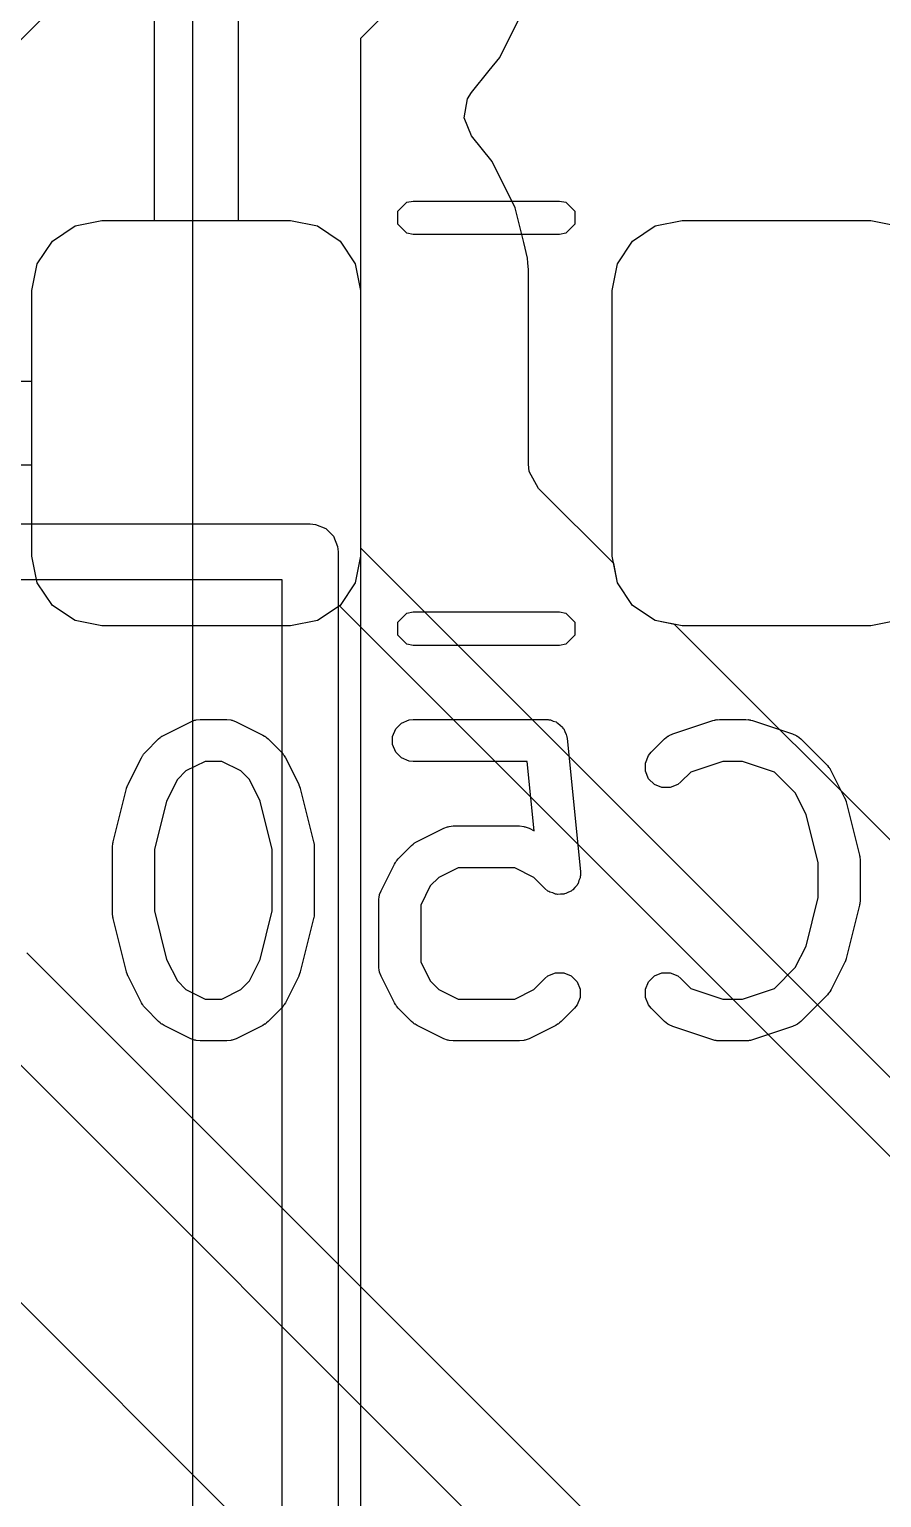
# Model space of a CAD drawing. Header units: inches. Extents: x 1.3 to 5.24, y -7.03 to -1.12.
# Drawn here: x 3.2526 to 3.3726, y -2.8679 to -2.6611 of the extents above; entities that cross this region are included whole.
import ezdxf

# ---------------------------------------------------------------- set-up
doc = ezdxf.new("R2010")
doc.units = ezdxf.units.IN
doc.header["$MEASUREMENT"] = 0
for name, color, linetype, true_color in [('B.Cu', 153, 'CONTINUOUS', 0x4d7fc4), ('B.Mask', 4, 'CONTINUOUS', 0x02ffee), ('B.Paste', 132, 'CONTINUOUS', 0x00c2c2), ('B.Silkscreen', 31, 'CONTINUOUS', 0xe8b2a7), ('F.Silkscreen', 41, 'CONTINUOUS', 0xf2eda1), ('In1.Cu', 91, 'CONTINUOUS', 0x7fc87f), ('In2.Cu', 33, 'CONTINUOUS', 0xce7d2c)]:
    doc.layers.add(name, color=color, linetype=linetype, true_color=true_color)

msp = doc.modelspace()

# ---------------------------------------------------------------- linework, layer by layer
at = {"layer": 'B.Cu', "linetype": 'CONTINUOUS'}
for p, q in [((3.27018, -2.68799), (3.27018, -2.6563)), ((3.28199, -2.6565), (3.28199, -2.68799)), ((3.31881, -2.66502), (3.322, -2.65859)), ((3.31734, -2.66684), (3.31881, -2.66502)), ((3.31484, -2.66996), (3.31734, -2.66684)), ((3.31379, -2.67353), (3.31428, -2.67083)), ((3.31428, -2.67083), (3.31484, -2.66996)), ((3.31484, -2.67607), (3.31379, -2.67353)), ((3.31775, -2.67969), (3.31484, -2.67607)), ((3.32099, -2.68622), (3.31775, -2.67969)), ((3.25903, -2.68874), (3.2628, -2.68799)), ((3.2628, -2.68799), (3.27018, -2.68799)), ((3.28199, -2.68799), (3.28937, -2.68799)), ((3.28937, -2.68799), (3.29314, -2.68874)), ((3.32219, -2.69107), (3.32099, -2.68622)), ((3.25584, -2.69087), (3.25903, -2.68874)), ((3.29314, -2.68874), (3.29633, -2.69087)), ((3.2537, -2.69407), (3.25584, -2.69087)), ((3.29633, -2.69087), (3.29846, -2.69407)), ((3.32274, -2.69329), (3.32219, -2.69107)), ((3.25295, -2.69783), (3.2537, -2.69407)), ((3.29846, -2.69407), (3.29921, -2.69783)), ((3.32279, -2.69394), (3.32274, -2.69329)), ((3.32285, -2.69492), (3.32279, -2.69394)), ((3.32285, -2.72228), (3.32285, -2.69492)), ((3.25295, -2.71063), (3.25295, -2.69783)), ((3.29921, -2.69783), (3.29921, -2.7341)), ((3.2126, -2.71063), (3.25295, -2.71063)), ((3.25295, -2.72244), (3.20276, -2.72244)), ((3.25295, -2.73524), (3.25295, -2.72244)), ((3.32297, -2.72332), (3.32285, -2.72228)), ((3.32428, -2.72573), (3.32297, -2.72332)), ((3.33486, -2.73631), (3.32428, -2.72573)), ((3.2537, -2.739), (3.25295, -2.73524)), ((3.29921, -2.7341), (3.39582, -2.83071)), ((3.33539, -2.739), (3.33486, -2.73631)), ((3.25584, -2.7422), (3.2537, -2.739)), ((3.33753, -2.7422), (3.33539, -2.739)), ((3.25903, -2.74433), (3.25584, -2.7422)), ((3.29624, -2.74226), (3.29314, -2.74433)), ((3.39141, -2.83743), (3.29624, -2.74226)), ((3.34072, -2.74433), (3.33753, -2.7422)), ((3.2628, -2.74508), (3.25903, -2.74433)), ((3.28937, -2.74508), (3.2628, -2.74508)), ((3.29314, -2.74433), (3.28937, -2.74508)), ((3.34341, -2.74487), (3.34072, -2.74433)), ((3.40419, -2.80564), (3.34341, -2.74487)), ((3.25221, -2.7911), (3.35235, -2.89124)), ((3.34573, -2.90132), (3.24559, -2.80118)), ((3.23722, -2.82625), (3.28683, -2.87586))]:
    msp.add_line(p, q, dxfattribs=at)
at = {"layer": 'B.Mask', "linetype": 'CONTINUOUS'}
for p, q in [((3.25903, -2.68874), (3.2628, -2.68799)), ((3.2628, -2.68799), (3.28937, -2.68799)), ((3.28937, -2.68799), (3.29314, -2.68874)), ((3.34072, -2.68874), (3.34449, -2.68799)), ((3.34449, -2.68799), (3.37106, -2.68799)), ((3.37106, -2.68799), (3.37483, -2.68874)), ((3.25584, -2.69087), (3.25903, -2.68874)), ((3.29314, -2.68874), (3.29633, -2.69087)), ((3.33753, -2.69087), (3.34072, -2.68874)), ((3.2537, -2.69407), (3.25584, -2.69087)), ((3.29633, -2.69087), (3.29846, -2.69407)), ((3.33539, -2.69407), (3.33753, -2.69087)), ((3.25295, -2.69783), (3.2537, -2.69407)), ((3.29846, -2.69407), (3.29921, -2.69783)), ((3.33465, -2.69783), (3.33539, -2.69407)), ((3.25295, -2.73524), (3.25295, -2.69783)), ((3.29921, -2.69783), (3.29921, -2.73524)), ((3.33465, -2.73524), (3.33465, -2.69783)), ((3.2537, -2.739), (3.25295, -2.73524)), ((3.29921, -2.73524), (3.29846, -2.739)), ((3.33539, -2.739), (3.33465, -2.73524)), ((3.25584, -2.7422), (3.2537, -2.739)), ((3.29846, -2.739), (3.29633, -2.7422)), ((3.33753, -2.7422), (3.33539, -2.739)), ((3.25903, -2.74433), (3.25584, -2.7422)), ((3.29633, -2.7422), (3.29314, -2.74433)), ((3.34072, -2.74433), (3.33753, -2.7422)), ((3.2628, -2.74508), (3.25903, -2.74433)), ((3.28937, -2.74508), (3.2628, -2.74508)), ((3.29314, -2.74433), (3.28937, -2.74508)), ((3.34449, -2.74508), (3.34072, -2.74433)), ((3.37106, -2.74508), (3.34449, -2.74508)), ((3.37483, -2.74433), (3.37106, -2.74508))]:
    msp.add_line(p, q, dxfattribs=at)
at = {"layer": 'B.Paste', "linetype": 'CONTINUOUS'}
for p, q in [((3.25903, -2.68874), (3.2628, -2.68799)), ((3.2628, -2.68799), (3.28937, -2.68799)), ((3.28937, -2.68799), (3.29314, -2.68874)), ((3.34072, -2.68874), (3.34449, -2.68799)), ((3.34449, -2.68799), (3.37106, -2.68799)), ((3.37106, -2.68799), (3.37483, -2.68874)), ((3.25584, -2.69087), (3.25903, -2.68874)), ((3.29314, -2.68874), (3.29633, -2.69087)), ((3.33753, -2.69087), (3.34072, -2.68874)), ((3.2537, -2.69407), (3.25584, -2.69087)), ((3.29633, -2.69087), (3.29846, -2.69407)), ((3.33539, -2.69407), (3.33753, -2.69087)), ((3.25295, -2.69783), (3.2537, -2.69407)), ((3.29846, -2.69407), (3.29921, -2.69783)), ((3.33465, -2.69783), (3.33539, -2.69407)), ((3.25295, -2.73524), (3.25295, -2.69783)), ((3.29921, -2.69783), (3.29921, -2.73524)), ((3.33465, -2.73524), (3.33465, -2.69783)), ((3.2537, -2.739), (3.25295, -2.73524)), ((3.29921, -2.73524), (3.29846, -2.739)), ((3.33539, -2.739), (3.33465, -2.73524)), ((3.25584, -2.7422), (3.2537, -2.739)), ((3.29846, -2.739), (3.29633, -2.7422)), ((3.33753, -2.7422), (3.33539, -2.739)), ((3.25903, -2.74433), (3.25584, -2.7422)), ((3.29633, -2.7422), (3.29314, -2.74433)), ((3.34072, -2.74433), (3.33753, -2.7422)), ((3.2628, -2.74508), (3.25903, -2.74433)), ((3.28937, -2.74508), (3.2628, -2.74508)), ((3.29314, -2.74433), (3.28937, -2.74508)), ((3.34449, -2.74508), (3.34072, -2.74433)), ((3.37106, -2.74508), (3.34449, -2.74508)), ((3.37483, -2.74433), (3.37106, -2.74508))]:
    msp.add_line(p, q, dxfattribs=at)
at = {"layer": 'B.Silkscreen', "linetype": 'CONTINUOUS'}
for p, q in [((3.30446, -2.68669), (3.30574, -2.68542)), ((3.30574, -2.68542), (3.30664, -2.68524)), ((3.30664, -2.68524), (3.32721, -2.68524)), ((3.32721, -2.68524), (3.32812, -2.68542)), ((3.32812, -2.68542), (3.3294, -2.68669)), ((3.30446, -2.6885), (3.30446, -2.68669)), ((3.3294, -2.68669), (3.3294, -2.6885)), ((3.30574, -2.68978), (3.30446, -2.6885)), ((3.30664, -2.68996), (3.30574, -2.68978)), ((3.32721, -2.68996), (3.30664, -2.68996)), ((3.32812, -2.68978), (3.32721, -2.68996)), ((3.3294, -2.6885), (3.32812, -2.68978)), ((3.30446, -2.74457), (3.30574, -2.74329)), ((3.30574, -2.74329), (3.30664, -2.74311)), ((3.30664, -2.74311), (3.32721, -2.74311)), ((3.32721, -2.74311), (3.32812, -2.74329)), ((3.32812, -2.74329), (3.3294, -2.74457)), ((3.30446, -2.74638), (3.30446, -2.74457)), ((3.3294, -2.74457), (3.3294, -2.74638)), ((3.30574, -2.74765), (3.30446, -2.74638)), ((3.30664, -2.74783), (3.30574, -2.74765)), ((3.32721, -2.74783), (3.30664, -2.74783)), ((3.32812, -2.74765), (3.32721, -2.74783)), ((3.3294, -2.74638), (3.32812, -2.74765)), ((3.2753, -2.75857), (3.27584, -2.75837)), ((3.27584, -2.75837), (3.27595, -2.75836)), ((3.27595, -2.75836), (3.27605, -2.75832)), ((3.27605, -2.75832), (3.27662, -2.75826)), ((3.27662, -2.75826), (3.28037, -2.75826)), ((3.28037, -2.75826), (3.28095, -2.75832)), ((3.28095, -2.75832), (3.28105, -2.75836)), ((3.28105, -2.75836), (3.28115, -2.75837)), ((3.28115, -2.75837), (3.28169, -2.75857)), ((3.30498, -2.75876), (3.30604, -2.75832)), ((3.30604, -2.75832), (3.30662, -2.75826)), ((3.30662, -2.75826), (3.32537, -2.75826)), ((3.32537, -2.75826), (3.32558, -2.75828)), ((3.32558, -2.75828), (3.32565, -2.75827)), ((3.32565, -2.75827), (3.32572, -2.7583)), ((3.32572, -2.7583), (3.32594, -2.75832)), ((3.32594, -2.75832), (3.32634, -2.75848)), ((3.32634, -2.75848), (3.32675, -2.75861)), ((3.34318, -2.76029), (3.3488, -2.75841)), ((3.3488, -2.75841), (3.34909, -2.75835)), ((3.34909, -2.75835), (3.34916, -2.75832)), ((3.34916, -2.75832), (3.34927, -2.75831)), ((3.34927, -2.75831), (3.34937, -2.75828)), ((3.34937, -2.75828), (3.34945, -2.75829)), ((3.34945, -2.75829), (3.34974, -2.75826)), ((3.34974, -2.75826), (3.35349, -2.75826)), ((3.35349, -2.75826), (3.35378, -2.75829)), ((3.35378, -2.75829), (3.35386, -2.75828)), ((3.35386, -2.75828), (3.35396, -2.75831)), ((3.35396, -2.75831), (3.35406, -2.75832)), ((3.35406, -2.75832), (3.35414, -2.75835)), ((3.35414, -2.75835), (3.35442, -2.75841)), ((3.35442, -2.75841), (3.36005, -2.76029)), ((3.27115, -2.7607), (3.27123, -2.76063)), ((3.27123, -2.76063), (3.2713, -2.7606)), ((3.2713, -2.7606), (3.27155, -2.76045)), ((3.27155, -2.76045), (3.2753, -2.75857)), ((3.28169, -2.75857), (3.28544, -2.76045)), ((3.28544, -2.76045), (3.28569, -2.7606)), ((3.28569, -2.7606), (3.28576, -2.76063)), ((3.28576, -2.76063), (3.28584, -2.7607)), ((3.30372, -2.76064), (3.30416, -2.75957)), ((3.30372, -2.76179), (3.30372, -2.76064)), ((3.30416, -2.75957), (3.30498, -2.75876)), ((3.32675, -2.75861), (3.32687, -2.7587)), ((3.32687, -2.7587), (3.32701, -2.75876)), ((3.32701, -2.75876), (3.32731, -2.75906)), ((3.32731, -2.75906), (3.32765, -2.75934)), ((3.32765, -2.75934), (3.32772, -2.75947)), ((3.32772, -2.75947), (3.32782, -2.75957)), ((3.32782, -2.75957), (3.32799, -2.75997)), ((3.32799, -2.75997), (3.32819, -2.76035)), ((3.32819, -2.76035), (3.32823, -2.76057)), ((3.32823, -2.76057), (3.32826, -2.76064)), ((3.32826, -2.76064), (3.32826, -2.76071)), ((3.34203, -2.761), (3.34247, -2.76063)), ((3.34247, -2.76063), (3.34257, -2.76059)), ((3.34257, -2.76059), (3.34265, -2.76052)), ((3.34265, -2.76052), (3.34318, -2.76029)), ((3.36005, -2.76029), (3.36057, -2.76052)), ((3.36057, -2.76052), (3.36065, -2.76059)), ((3.36065, -2.76059), (3.36075, -2.76063)), ((3.36075, -2.76063), (3.3612, -2.761)), ((3.26891, -2.76287), (3.27078, -2.761)), ((3.27078, -2.761), (3.27101, -2.76081)), ((3.27101, -2.76081), (3.27106, -2.76076)), ((3.27106, -2.76076), (3.27115, -2.7607)), ((3.28584, -2.7607), (3.28593, -2.76076)), ((3.28593, -2.76076), (3.28598, -2.76081)), ((3.28598, -2.76081), (3.28621, -2.761)), ((3.28621, -2.761), (3.28808, -2.76287)), ((3.30416, -2.76285), (3.30372, -2.76179)), ((3.32826, -2.76071), (3.3283, -2.76092)), ((3.3283, -2.76092), (3.33018, -2.77967)), ((3.34015, -2.76287), (3.34203, -2.761)), ((3.3612, -2.761), (3.36495, -2.76475)), ((3.26648, -2.76739), (3.26836, -2.76364)), ((3.26836, -2.76364), (3.26851, -2.76339)), ((3.26851, -2.76339), (3.26854, -2.76332)), ((3.26854, -2.76332), (3.26861, -2.76324)), ((3.26861, -2.76324), (3.26866, -2.76315)), ((3.26866, -2.76315), (3.26872, -2.7631)), ((3.26872, -2.7631), (3.26891, -2.76287)), ((3.27732, -2.76417), (3.27462, -2.76551)), ((3.27967, -2.76417), (3.27732, -2.76417)), ((3.28237, -2.76551), (3.27967, -2.76417)), ((3.28808, -2.76287), (3.28827, -2.7631)), ((3.28827, -2.7631), (3.28833, -2.76315)), ((3.28833, -2.76315), (3.28838, -2.76324)), ((3.28838, -2.76324), (3.28845, -2.76332)), ((3.28845, -2.76332), (3.28848, -2.76339)), ((3.28848, -2.76339), (3.28864, -2.76364)), ((3.28864, -2.76364), (3.29051, -2.76739)), ((3.30498, -2.76367), (3.30416, -2.76285)), ((3.30604, -2.76411), (3.30498, -2.76367)), ((3.30662, -2.76417), (3.30604, -2.76411)), ((3.32269, -2.76417), (3.30662, -2.76417)), ((3.32367, -2.77394), (3.32269, -2.76417)), ((3.33934, -2.76439), (3.33978, -2.76332)), ((3.33934, -2.76554), (3.33934, -2.76439)), ((3.33978, -2.76332), (3.34015, -2.76287)), ((3.35022, -2.76417), (3.34571, -2.76567)), ((3.35301, -2.76417), (3.35022, -2.76417)), ((3.35752, -2.76567), (3.35301, -2.76417)), ((3.36495, -2.76475), (3.36513, -2.76498)), ((3.27342, -2.76671), (3.27191, -2.76974)), ((3.27462, -2.76551), (3.27342, -2.76671)), ((3.28357, -2.76671), (3.28237, -2.76551)), ((3.28508, -2.76974), (3.28357, -2.76671)), ((3.33978, -2.7666), (3.33934, -2.76554)), ((3.3406, -2.76742), (3.33978, -2.7666)), ((3.34571, -2.76567), (3.34433, -2.76705)), ((3.36043, -2.76859), (3.35752, -2.76567)), ((3.36513, -2.76498), (3.36519, -2.76503)), ((3.36519, -2.76503), (3.36525, -2.76512)), ((3.36525, -2.76512), (3.36532, -2.7652)), ((3.36532, -2.7652), (3.36535, -2.76527)), ((3.36535, -2.76527), (3.3655, -2.76552)), ((3.3655, -2.76552), (3.36738, -2.76927)), ((3.26438, -2.7755), (3.26626, -2.768)), ((3.26626, -2.768), (3.26627, -2.76795)), ((3.26627, -2.76793), (3.26637, -2.76769)), ((3.26627, -2.76795), (3.26627, -2.76793)), ((3.26637, -2.76769), (3.26645, -2.76745)), ((3.26645, -2.76745), (3.26647, -2.76743)), ((3.26647, -2.76743), (3.26648, -2.76739)), ((3.29051, -2.76739), (3.29053, -2.76743)), ((3.29053, -2.76743), (3.29054, -2.76745)), ((3.29054, -2.76745), (3.29063, -2.76769)), ((3.29063, -2.76769), (3.29072, -2.76793)), ((3.29072, -2.76793), (3.29072, -2.76795)), ((3.29072, -2.76795), (3.29073, -2.768)), ((3.29073, -2.768), (3.29261, -2.7755)), ((3.34166, -2.76786), (3.3406, -2.76742)), ((3.34281, -2.76786), (3.34166, -2.76786)), ((3.34388, -2.76742), (3.34281, -2.76786)), ((3.34433, -2.76705), (3.34388, -2.76742)), ((3.36195, -2.77162), (3.36043, -2.76859)), ((3.27191, -2.76974), (3.2702, -2.77657)), ((3.28679, -2.77657), (3.28508, -2.76974)), ((3.36738, -2.76927), (3.36739, -2.76931)), ((3.36739, -2.76931), (3.36741, -2.76933)), ((3.36741, -2.76933), (3.36749, -2.76957)), ((3.36749, -2.76957), (3.36758, -2.76981)), ((3.36758, -2.76981), (3.36759, -2.76983)), ((3.36759, -2.76983), (3.3676, -2.76987)), ((3.3676, -2.76987), (3.36947, -2.77737)), ((3.36366, -2.77845), (3.36195, -2.77162)), ((3.30717, -2.77545), (3.31092, -2.77357)), ((3.31092, -2.77357), (3.31146, -2.77336)), ((3.31146, -2.77336), (3.31157, -2.77336)), ((3.31157, -2.77336), (3.31167, -2.77332)), ((3.31167, -2.77332), (3.31224, -2.77326)), ((3.31224, -2.77326), (3.32162, -2.77326)), ((3.32162, -2.77326), (3.32219, -2.77332)), ((3.32219, -2.77332), (3.32229, -2.77336)), ((3.32229, -2.77336), (3.3224, -2.77336)), ((3.3224, -2.77336), (3.32294, -2.77357)), ((3.32294, -2.77357), (3.32367, -2.77394)), ((3.2643, -2.77607), (3.26433, -2.77585)), ((3.2643, -2.77611), (3.2643, -2.77607)), ((3.2643, -2.77621), (3.2643, -2.77611)), ((3.2643, -2.78559), (3.2643, -2.77621)), ((3.26433, -2.77585), (3.26435, -2.77564)), ((3.26435, -2.77564), (3.26437, -2.7756)), ((3.26437, -2.7756), (3.26438, -2.7755)), ((3.2702, -2.77657), (3.2702, -2.78522)), ((3.28679, -2.78522), (3.28679, -2.77657)), ((3.29261, -2.7755), (3.29262, -2.7756)), ((3.29262, -2.7756), (3.29264, -2.77564)), ((3.29264, -2.77564), (3.29266, -2.77585)), ((3.29266, -2.77585), (3.29269, -2.77607)), ((3.29269, -2.77607), (3.29269, -2.77611)), ((3.29269, -2.77611), (3.2927, -2.77621)), ((3.2927, -2.77621), (3.2927, -2.78559)), ((3.30453, -2.77787), (3.3064, -2.776)), ((3.3064, -2.776), (3.30663, -2.77581)), ((3.30663, -2.77581), (3.30668, -2.77575)), ((3.30668, -2.77575), (3.30677, -2.7757)), ((3.30677, -2.7757), (3.30685, -2.77563)), ((3.30685, -2.77563), (3.30692, -2.7756)), ((3.30692, -2.7756), (3.30717, -2.77545)), ((3.3021, -2.78239), (3.30398, -2.77864)), ((3.30398, -2.77864), (3.30413, -2.77839)), ((3.30413, -2.77839), (3.30416, -2.77832)), ((3.30416, -2.77832), (3.30423, -2.77824)), ((3.30423, -2.77824), (3.30429, -2.77815)), ((3.30429, -2.77815), (3.30434, -2.7781)), ((3.30434, -2.7781), (3.30453, -2.77787)), ((3.31294, -2.77916), (3.31024, -2.78051)), ((3.32092, -2.77916), (3.31294, -2.77916)), ((3.32362, -2.78051), (3.32092, -2.77916)), ((3.36366, -2.78335), (3.36366, -2.77845)), ((3.36947, -2.77737), (3.36949, -2.77747)), ((3.36949, -2.77747), (3.36951, -2.77751)), ((3.36951, -2.77751), (3.36953, -2.77773)), ((3.36953, -2.77773), (3.36956, -2.77794)), ((3.36956, -2.77794), (3.36955, -2.77799)), ((3.36955, -2.77799), (3.36956, -2.77809)), ((3.36956, -2.77809), (3.36956, -2.78371)), ((3.31024, -2.78051), (3.30904, -2.78171)), ((3.32515, -2.78205), (3.32362, -2.78051)), ((3.32997, -2.78094), (3.32985, -2.78135)), ((3.33014, -2.78054), (3.32997, -2.78094)), ((3.33018, -2.78025), (3.33014, -2.78039)), ((3.33014, -2.78039), (3.33014, -2.78054)), ((3.33018, -2.77967), (3.33018, -2.78025)), ((3.30179, -2.78371), (3.30185, -2.78313)), ((3.30185, -2.78313), (3.30189, -2.78304)), ((3.30189, -2.78304), (3.3019, -2.78293)), ((3.3019, -2.78293), (3.3021, -2.78239)), ((3.30904, -2.78171), (3.3077, -2.78441)), ((3.3256, -2.78242), (3.32515, -2.78205)), ((3.32574, -2.78247), (3.3256, -2.78242)), ((3.32585, -2.78257), (3.32574, -2.78247)), ((3.32627, -2.78269), (3.32585, -2.78257)), ((3.32666, -2.78286), (3.32627, -2.78269)), ((3.32681, -2.78286), (3.32666, -2.78286)), ((3.32696, -2.7829), (3.32681, -2.78286)), ((3.32738, -2.78286), (3.32696, -2.7829)), ((3.32782, -2.78286), (3.32738, -2.78286)), ((3.32795, -2.7828), (3.32782, -2.78286)), ((3.3281, -2.78279), (3.32795, -2.7828)), ((3.32848, -2.78258), (3.3281, -2.78279)), ((3.32888, -2.78242), (3.32848, -2.78258)), ((3.32899, -2.78231), (3.32888, -2.78242)), ((3.32912, -2.78224), (3.32899, -2.78231)), ((3.32939, -2.78191), (3.32912, -2.78224)), ((3.3297, -2.7816), (3.32939, -2.78191)), ((3.32975, -2.78146), (3.3297, -2.7816)), ((3.32985, -2.78135), (3.32975, -2.78146)), ((3.36195, -2.79018), (3.36366, -2.78335)), ((3.2702, -2.78522), (3.27191, -2.79205)), ((3.28508, -2.79205), (3.28679, -2.78522)), ((3.30179, -2.79308), (3.30179, -2.78371)), ((3.3077, -2.78441), (3.3077, -2.79239)), ((3.36947, -2.78443), (3.3676, -2.79193)), ((3.36949, -2.78433), (3.36947, -2.78443)), ((3.36951, -2.78429), (3.36949, -2.78433)), ((3.36953, -2.78407), (3.36951, -2.78429)), ((3.36956, -2.78385), (3.36953, -2.78407)), ((3.36956, -2.78371), (3.36955, -2.78381)), ((3.36955, -2.78381), (3.36956, -2.78385)), ((3.2643, -2.78569), (3.2643, -2.78559)), ((3.2643, -2.78573), (3.2643, -2.78569)), ((3.26433, -2.78594), (3.2643, -2.78573)), ((3.26435, -2.78616), (3.26433, -2.78594)), ((3.26437, -2.7862), (3.26435, -2.78616)), ((3.26438, -2.7863), (3.26437, -2.7862)), ((3.26626, -2.7938), (3.26438, -2.7863)), ((3.29261, -2.7863), (3.29073, -2.7938)), ((3.29262, -2.7862), (3.29261, -2.7863)), ((3.29264, -2.78616), (3.29262, -2.7862)), ((3.29266, -2.78594), (3.29264, -2.78616)), ((3.29269, -2.78573), (3.29266, -2.78594)), ((3.2927, -2.78559), (3.29269, -2.78569)), ((3.29269, -2.78569), (3.29269, -2.78573)), ((3.36043, -2.79321), (3.36195, -2.79018)), ((3.27191, -2.79205), (3.27342, -2.79508)), ((3.28357, -2.79508), (3.28508, -2.79205)), ((3.30185, -2.79366), (3.30179, -2.79308)), ((3.30189, -2.79376), (3.30185, -2.79366)), ((3.3077, -2.79239), (3.30904, -2.79508)), ((3.35752, -2.79613), (3.36043, -2.79321)), ((3.36738, -2.79253), (3.3655, -2.79628)), ((3.36739, -2.79249), (3.36738, -2.79253)), ((3.36741, -2.79247), (3.36739, -2.79249)), ((3.36749, -2.79223), (3.36741, -2.79247)), ((3.36758, -2.79199), (3.36749, -2.79223)), ((3.36759, -2.79197), (3.36758, -2.79199)), ((3.3676, -2.79193), (3.36759, -2.79197)), ((3.26627, -2.79384), (3.26626, -2.7938)), ((3.26627, -2.79386), (3.26627, -2.79384)), ((3.26637, -2.7941), (3.26627, -2.79386)), ((3.26645, -2.79435), (3.26637, -2.7941)), ((3.26647, -2.79436), (3.26645, -2.79435)), ((3.26648, -2.7944), (3.26647, -2.79436)), ((3.26836, -2.79815), (3.26648, -2.7944)), ((3.27342, -2.79508), (3.27462, -2.79628)), ((3.28237, -2.79628), (3.28357, -2.79508)), ((3.29051, -2.7944), (3.28864, -2.79815)), ((3.29053, -2.79436), (3.29051, -2.7944)), ((3.29054, -2.79435), (3.29053, -2.79436)), ((3.29063, -2.7941), (3.29054, -2.79435)), ((3.29072, -2.79386), (3.29063, -2.7941)), ((3.29073, -2.7938), (3.29072, -2.79384)), ((3.29072, -2.79384), (3.29072, -2.79386)), ((3.3019, -2.79386), (3.30189, -2.79376)), ((3.3021, -2.7944), (3.3019, -2.79386)), ((3.30398, -2.79815), (3.3021, -2.7944)), ((3.30904, -2.79508), (3.31024, -2.79628)), ((3.32362, -2.79628), (3.32515, -2.79475)), ((3.32515, -2.79475), (3.3256, -2.79438)), ((3.3256, -2.79438), (3.32666, -2.79394)), ((3.32666, -2.79394), (3.32782, -2.79394)), ((3.32782, -2.79394), (3.32888, -2.79438)), ((3.32888, -2.79438), (3.3297, -2.79519)), ((3.3297, -2.79519), (3.33014, -2.79626)), ((3.33934, -2.79626), (3.33978, -2.79519)), ((3.33978, -2.79519), (3.3406, -2.79438)), ((3.3406, -2.79438), (3.34166, -2.79394)), ((3.34166, -2.79394), (3.34281, -2.79394)), ((3.34281, -2.79394), (3.34388, -2.79438)), ((3.34388, -2.79438), (3.34433, -2.79475)), ((3.34433, -2.79475), (3.34571, -2.79613)), ((3.27462, -2.79628), (3.27732, -2.79763)), ((3.27732, -2.79763), (3.27967, -2.79763)), ((3.27967, -2.79763), (3.28237, -2.79628)), ((3.31024, -2.79628), (3.31294, -2.79763)), ((3.31294, -2.79763), (3.32092, -2.79763)), ((3.32092, -2.79763), (3.32362, -2.79628)), ((3.33014, -2.79741), (3.3297, -2.79847)), ((3.33014, -2.79626), (3.33014, -2.79741)), ((3.33934, -2.79741), (3.33934, -2.79626)), ((3.33978, -2.79847), (3.33934, -2.79741)), ((3.34571, -2.79613), (3.35022, -2.79763)), ((3.35022, -2.79763), (3.35301, -2.79763)), ((3.35301, -2.79763), (3.35752, -2.79613)), ((3.36495, -2.79705), (3.3612, -2.8008)), ((3.36513, -2.79682), (3.36495, -2.79705)), ((3.36519, -2.79677), (3.36513, -2.79682)), ((3.36525, -2.79668), (3.36519, -2.79677)), ((3.36532, -2.7966), (3.36525, -2.79668)), ((3.36535, -2.79653), (3.36532, -2.7966)), ((3.3655, -2.79628), (3.36535, -2.79653)), ((3.26851, -2.7984), (3.26836, -2.79815)), ((3.26854, -2.79847), (3.26851, -2.7984)), ((3.26861, -2.79856), (3.26854, -2.79847)), ((3.26866, -2.79864), (3.26861, -2.79856)), ((3.26872, -2.7987), (3.26866, -2.79864)), ((3.26891, -2.79892), (3.26872, -2.7987)), ((3.27078, -2.8008), (3.26891, -2.79892)), ((3.28808, -2.79892), (3.28621, -2.8008)), ((3.28827, -2.7987), (3.28808, -2.79892)), ((3.28833, -2.79864), (3.28827, -2.7987)), ((3.28838, -2.79856), (3.28833, -2.79864)), ((3.28845, -2.79847), (3.28838, -2.79856)), ((3.28848, -2.7984), (3.28845, -2.79847)), ((3.28864, -2.79815), (3.28848, -2.7984)), ((3.30413, -2.7984), (3.30398, -2.79815)), ((3.30416, -2.79847), (3.30413, -2.7984)), ((3.30423, -2.79856), (3.30416, -2.79847)), ((3.30429, -2.79864), (3.30423, -2.79856)), ((3.30434, -2.7987), (3.30429, -2.79864)), ((3.30453, -2.79892), (3.30434, -2.7987)), ((3.3064, -2.8008), (3.30453, -2.79892)), ((3.32933, -2.79892), (3.32745, -2.8008)), ((3.3297, -2.79847), (3.32933, -2.79892)), ((3.34015, -2.79892), (3.33978, -2.79847)), ((3.34203, -2.8008), (3.34015, -2.79892)), ((3.27101, -2.80098), (3.27078, -2.8008)), ((3.27106, -2.80104), (3.27101, -2.80098)), ((3.27115, -2.8011), (3.27106, -2.80104)), ((3.27123, -2.80116), (3.27115, -2.8011)), ((3.2713, -2.80119), (3.27123, -2.80116)), ((3.27155, -2.80135), (3.2713, -2.80119)), ((3.2753, -2.80322), (3.27155, -2.80135)), ((3.28544, -2.80135), (3.28169, -2.80322)), ((3.28569, -2.80119), (3.28544, -2.80135)), ((3.28576, -2.80116), (3.28569, -2.80119)), ((3.28584, -2.8011), (3.28576, -2.80116)), ((3.28593, -2.80104), (3.28584, -2.8011)), ((3.28598, -2.80098), (3.28593, -2.80104)), ((3.28621, -2.8008), (3.28598, -2.80098)), ((3.30663, -2.80098), (3.3064, -2.8008)), ((3.30668, -2.80104), (3.30663, -2.80098)), ((3.30677, -2.8011), (3.30668, -2.80104)), ((3.30685, -2.80116), (3.30677, -2.8011)), ((3.30692, -2.80119), (3.30685, -2.80116)), ((3.30717, -2.80135), (3.30692, -2.80119)), ((3.31092, -2.80322), (3.30717, -2.80135)), ((3.32669, -2.80135), (3.32294, -2.80322)), ((3.32693, -2.80119), (3.32669, -2.80135)), ((3.32701, -2.80116), (3.32693, -2.80119)), ((3.32709, -2.8011), (3.32701, -2.80116)), ((3.32718, -2.80104), (3.32709, -2.8011)), ((3.32723, -2.80098), (3.32718, -2.80104)), ((3.32745, -2.8008), (3.32723, -2.80098)), ((3.34247, -2.80116), (3.34203, -2.8008)), ((3.34257, -2.8012), (3.34247, -2.80116)), ((3.34265, -2.80127), (3.34257, -2.8012)), ((3.34318, -2.80151), (3.34265, -2.80127)), ((3.3488, -2.80338), (3.34318, -2.80151)), ((3.36005, -2.80151), (3.35442, -2.80338)), ((3.36057, -2.80127), (3.36005, -2.80151)), ((3.36065, -2.8012), (3.36057, -2.80127)), ((3.36075, -2.80116), (3.36065, -2.8012)), ((3.3612, -2.8008), (3.36075, -2.80116)), ((3.27584, -2.80343), (3.2753, -2.80322)), ((3.27595, -2.80344), (3.27584, -2.80343)), ((3.27605, -2.80348), (3.27595, -2.80344)), ((3.27662, -2.80354), (3.27605, -2.80348)), ((3.28037, -2.80354), (3.27662, -2.80354)), ((3.28095, -2.80348), (3.28037, -2.80354)), ((3.28105, -2.80344), (3.28095, -2.80348)), ((3.28115, -2.80343), (3.28105, -2.80344)), ((3.28169, -2.80322), (3.28115, -2.80343)), ((3.31146, -2.80343), (3.31092, -2.80322)), ((3.31157, -2.80344), (3.31146, -2.80343)), ((3.31167, -2.80348), (3.31157, -2.80344)), ((3.31224, -2.80354), (3.31167, -2.80348)), ((3.32162, -2.80354), (3.31224, -2.80354)), ((3.32219, -2.80348), (3.32162, -2.80354)), ((3.32229, -2.80344), (3.32219, -2.80348)), ((3.3224, -2.80343), (3.32229, -2.80344)), ((3.32294, -2.80322), (3.3224, -2.80343)), ((3.34909, -2.80345), (3.3488, -2.80338)), ((3.34916, -2.80348), (3.34909, -2.80345)), ((3.34927, -2.80349), (3.34916, -2.80348)), ((3.34937, -2.80351), (3.34927, -2.80349)), ((3.34945, -2.80351), (3.34937, -2.80351)), ((3.34974, -2.80354), (3.34945, -2.80351)), ((3.35349, -2.80354), (3.34974, -2.80354)), ((3.35378, -2.80351), (3.35349, -2.80354)), ((3.35386, -2.80351), (3.35378, -2.80351)), ((3.35396, -2.80349), (3.35386, -2.80351)), ((3.35406, -2.80348), (3.35396, -2.80349)), ((3.35414, -2.80345), (3.35406, -2.80348)), ((3.35442, -2.80338), (3.35414, -2.80345))]:
    msp.add_line(p, q, dxfattribs=at)
at = {"layer": 'F.Silkscreen', "linetype": 'CONTINUOUS'}
for p, q in [((3.06299, -2.73071), (3.29213, -2.73071)), ((3.29213, -2.73071), (3.29289, -2.73078)), ((3.29289, -2.73078), (3.29431, -2.73137)), ((3.29431, -2.73137), (3.2954, -2.73246)), ((3.2954, -2.73246), (3.29599, -2.73388)), ((3.29599, -2.73388), (3.29606, -2.73465)), ((3.29606, -2.73465), (3.29606, -3.34409)), ((3.28819, -2.73858), (3.06299, -2.73858)), ((3.28819, -3.34016), (3.28819, -2.73858))]:
    msp.add_line(p, q, dxfattribs=at)
at = {"layer": 'In1.Cu', "linetype": 'CONTINUOUS'}
msp.add_line((3.44733, -2.46654), (3.0689, -2.84497), dxfattribs=at)
at = {"layer": 'In2.Cu', "linetype": 'CONTINUOUS'}
for p, q in [((3.39072, -2.57087), (3.29921, -2.66237)), ((3.27559, -3.32188), (3.27559, -2.65748)), ((3.29921, -2.66237), (3.29921, -3.32677))]:
    msp.add_line(p, q, dxfattribs=at)

doc.saveas('drawing.dxf')
